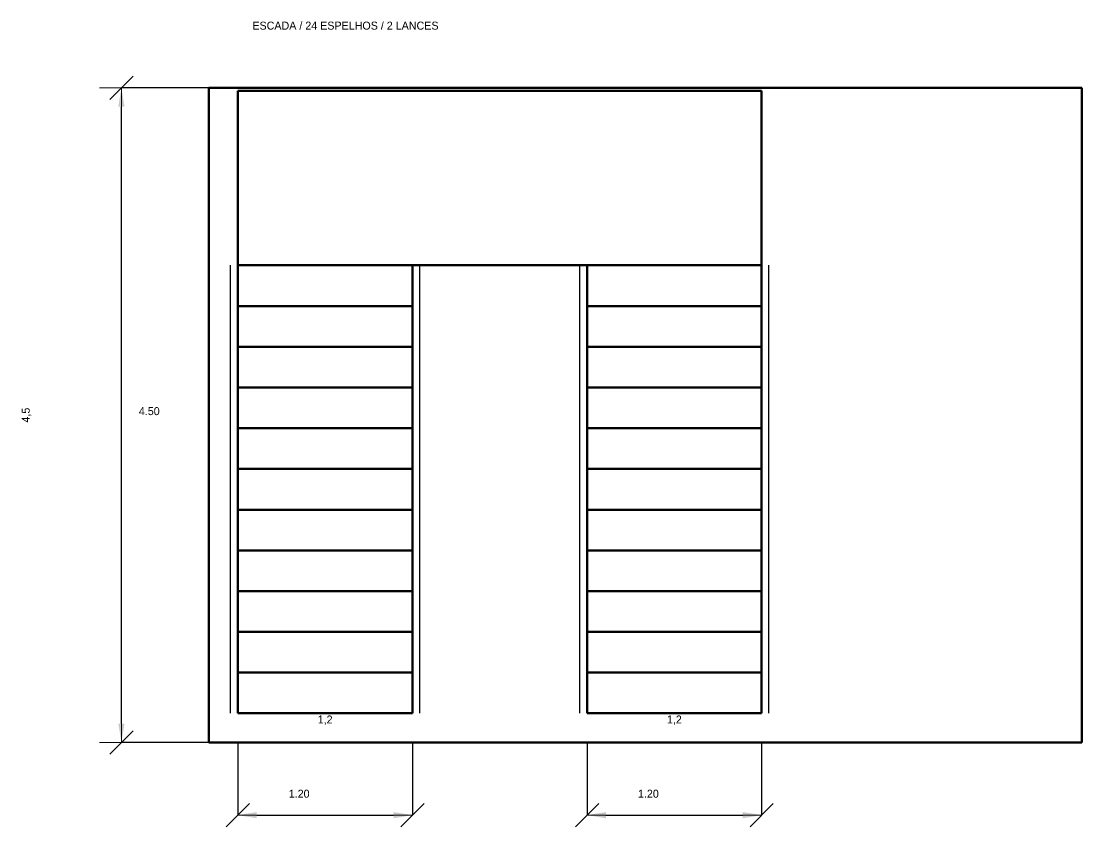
# Model space of a CAD drawing. Header units: metres. Extents: x -2 to 623, y -2 to 50.
# Drawn here: x 598.71 to 606, y -0.58 to 4.96 of the extents above; entities that cross this region are included whole.
import ezdxf

# ---------------------------------------------------------------- set-up
doc = ezdxf.new("R2010")
doc.units = ezdxf.units.M
for name, color, linetype, lineweight in [('COTAS', 2, 'Continuous', 13), ('ESQUADRIAS', 4, 'Continuous', 25), ('PAREDES', 7, 'Continuous', 50), ('TEXTOS', 7, 'Continuous', 15)]:
    doc.layers.add(name, color=color, linetype=linetype, lineweight=lineweight)
doc.dimstyles.get("Standard").update_dxf_attribs({"dimtxt": 2.5, "dimasz": 2.5, "dimexe": 1.25, "dimexo": 0.625, "dimtad": 1, "dimcen": 2.5, "dimazin": 3, "dimtfac": 1, "dimtmove": 0, "dimatfit": 3})

# ---------------------------------------------------------------- blocks, each defined once
blk = doc.blocks.new('_CLOSEDFILLED')
at = {"color": 0, "linetype": 'BYBLOCK'}
blk.add_solid([(-1, 0.164), (0, 0), (-1, -0.164)], dxfattribs=at)
blk = doc.blocks.new('*D75')
for p, q in [((600.2, 0), (600.2, -0.5)), ((601.4, 0), (601.4, -0.5)), ((600.33, -0.5), (601.27, -0.5))]:
    blk.add_line(p, q)
at = {"layer": 'Defpoints'}
for p in [(600.2, 0), (601.4, 0), (600.2, -0.5)]:
    blk.add_point(p, dxfattribs=at)
at = {"layer": 'COTAS', "xscale": 0.13, "yscale": 0.13, "rotation": 180}
blk.add_blockref('_CLOSEDFILLED', (600.2, -0.5), dxfattribs=at)
at = {"layer": 'COTAS', "xscale": 0.13, "yscale": 0.13}
blk.add_blockref('_CLOSEDFILLED', (601.4, -0.5), dxfattribs=at)
at = {"layer": 'COTAS', "insert": (600.8, 0.1525), "char_height": 0.055, "attachment_point": 5}
blk.add_mtext('1,2', dxfattribs=at)
blk = doc.blocks.new('*D76')
for p, q in [((602.6, 0), (602.6, -0.5)), ((603.8, 0), (603.8, -0.5)), ((602.73, -0.5), (603.67, -0.5))]:
    blk.add_line(p, q)
at = {"layer": 'Defpoints'}
for p in [(602.6, 0), (603.8, 0), (602.6, -0.5)]:
    blk.add_point(p, dxfattribs=at)
at = {"layer": 'COTAS', "xscale": 0.13, "yscale": 0.13, "rotation": 180}
blk.add_blockref('_CLOSEDFILLED', (602.6, -0.5), dxfattribs=at)
at = {"layer": 'COTAS', "xscale": 0.13, "yscale": 0.13}
blk.add_blockref('_CLOSEDFILLED', (603.8, -0.5), dxfattribs=at)
at = {"layer": 'COTAS', "insert": (603.2, 0.1525), "char_height": 0.055, "attachment_point": 5}
blk.add_mtext('1,2', dxfattribs=at)
blk = doc.blocks.new('*D77')
for p, q in [((600, 4.5), (599.4, 4.5)), ((599.4, 0.13), (599.4, 4.37)), ((600, 0), (599.4, 0))]:
    blk.add_line(p, q)
at = {"layer": 'Defpoints'}
for p in [(600, 4.5), (599.4, 0), (600, 0)]:
    blk.add_point(p, dxfattribs=at)
at = {"layer": 'COTAS', "xscale": 0.13, "yscale": 0.13}
for p, rotation in [((599.4, 4.5), 90), ((599.4, 0), 270)]:
    blk.add_blockref('_CLOSEDFILLED', p, dxfattribs=dict(at, rotation=rotation))
at = {"layer": 'COTAS', "insert": (598.7475, 2.25), "char_height": 0.055, "attachment_point": 5, "rotation": 90}
blk.add_mtext('4,5', dxfattribs=at)

msp = doc.modelspace()

# ---------------------------------------------------------------- linework, layer by layer
at = {"layer": 'COTAS'}
for p, q in [((599.32, 4.42), (599.48, 4.58)), ((600, 4.5), (599.25, 4.5)), ((599.4, 0), (599.4, 4.5)), ((599.32, -0.08), (599.48, 0.08)), ((600, 0), (599.25, 0)), ((600.2, 0), (600.2, -0.35)), ((601.4, 0), (601.4, -0.35)), ((602.6, 0), (602.6, -0.35)), ((603.8, 0), (603.8, -0.35)), ((600.12, -0.58), (600.28, -0.42)), ((601.32, -0.58), (601.48, -0.42)), ((602.52, -0.58), (602.68, -0.42)), ((603.72, -0.58), (603.88, -0.42)), ((600.2, -0.5), (601.4, -0.5)), ((602.6, -0.5), (603.8, -0.5))]:
    msp.add_line(p, q, dxfattribs=at)
at = {"layer": 'ESQUADRIAS'}
for p, q in [((600.15, 0.2), (600.15, 3.28)), ((601.45, 0.2), (601.45, 3.28)), ((602.55, 0.2), (602.55, 3.28)), ((603.85, 0.2), (603.85, 3.28))]:
    msp.add_line(p, q, dxfattribs=at)
at = {"layer": 'PAREDES'}
for p, q in [((606, 4.5), (600, 4.5)), ((600, 4.5), (600, 0)), ((603.8, 4.48), (600.2, 4.48)), ((600.2, 4.48), (600.2, 3.28)), ((603.8, 3.28), (603.8, 4.48)), ((606, 0), (606, 4.5)), ((601.4, 3.28), (600.2, 3.28)), ((600.2, 3.28), (600.2, 0.2)), ((600.2, 3.28), (603.8, 3.28)), ((600.2, 3.28), (601.4, 3.28)), ((601.4, 0.2), (601.4, 3.28)), ((603.8, 3.28), (602.6, 3.28)), ((602.6, 3.28), (602.6, 0.2)), ((602.6, 3.28), (603.8, 3.28)), ((603.8, 0.2), (603.8, 3.28)), ((600.2, 3), (601.4, 3)), ((602.6, 3), (603.8, 3)), ((600.2, 2.72), (601.4, 2.72)), ((602.6, 2.72), (603.8, 2.72)), ((600.2, 2.44), (601.4, 2.44)), ((602.6, 2.44), (603.8, 2.44)), ((600.2, 2.16), (601.4, 2.16)), ((602.6, 2.16), (603.8, 2.16)), ((600.2, 1.88), (601.4, 1.88)), ((602.6, 1.88), (603.8, 1.88)), ((600.2, 1.6), (601.4, 1.6)), ((602.6, 1.6), (603.8, 1.6)), ((600.2, 1.32), (601.4, 1.32)), ((602.6, 1.32), (603.8, 1.32)), ((600.2, 1.04), (601.4, 1.04)), ((602.6, 1.04), (603.8, 1.04)), ((600.2, 0.76), (601.4, 0.76)), ((602.6, 0.76), (603.8, 0.76)), ((600.2, 0.48), (601.4, 0.48)), ((602.6, 0.48), (603.8, 0.48)), ((600.2, 0.2), (601.4, 0.2)), ((600.2, 0.2), (601.4, 0.2)), ((602.6, 0.2), (603.8, 0.2)), ((602.6, 0.2), (603.8, 0.2)), ((600, 0), (606, 0))]:
    msp.add_line(p, q, dxfattribs=at)

# ---------------------------------------------------------------- texts
at = {"layer": 'COTAS'}
for s, p in [('4.50', (599.52, 2.25)), ('1.20', (600.55, -0.38)), ('1.20', (602.95, -0.38))]:
    msp.add_text(s, height=0.055, dxfattribs=at).set_placement(p)
at = {"layer": 'TEXTOS'}
msp.add_text('ESCADA / 24 ESPELHOS / 2 LANCES', height=0.055, dxfattribs=at).set_placement((600.3, 4.9))

# ---------------------------------------------------------------- dimensions: what is measured, and where the dimension line sits
at = {"layer": 'COTAS'}
dim = msp.add_linear_dim(base=(599.4, 0), p1=(600, 0), p2=(600, 4.5), angle=90, dimstyle='Standard', override={"dimtxt": 0.055, "dimasz": 0.13, "dimtad": 1, "dimdec": 2}, dxfattribs=at)
dim.commit()
dim.dimension.update_dxf_attribs({"geometry": '*D77', "text_midpoint": (598.7475, 2.25)})
for base, p1, p2, picture, middle in [((600.2, -0.5), (600.2, 0), (601.4, 0), '*D75', (600.8, 0.1525)), ((602.6, -0.5), (602.6, 0), (603.8, 0), '*D76', (603.2, 0.1525))]:
    dim = msp.add_linear_dim(base=base, p1=p1, p2=p2, dimstyle='Standard', override={"dimtxt": 0.055, "dimasz": 0.13, "dimtad": 1, "dimdec": 2}, dxfattribs=at)
    dim.commit()
    dim.dimension.update_dxf_attribs({"geometry": picture, "text_midpoint": middle})

doc.saveas('drawing.dxf')
